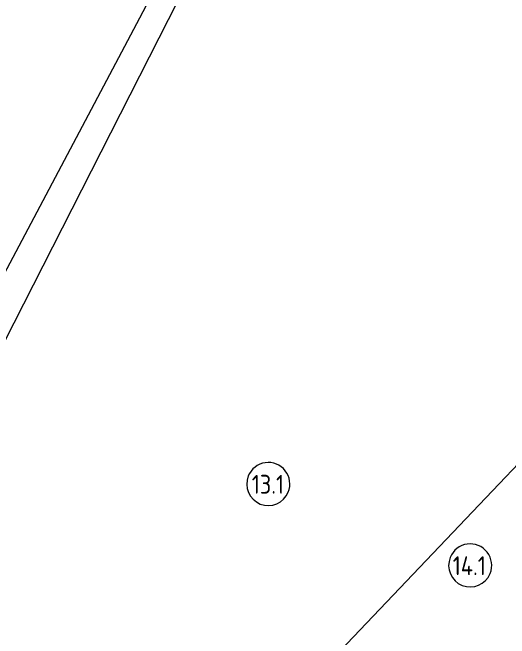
# Model space of a CAD drawing. Header units: millimetres. Extents: x -584918 to 2941280, y 3000189 to 4229862.
# Drawn here: x 216985 to 226208, y 3672027 to 3683638 of the extents above; entities that cross this region are included whole.
import ezdxf

# ---------------------------------------------------------------- set-up
doc = ezdxf.new("R2010")
doc.units = ezdxf.units.MM
doc.layers.add('Оси', color=7, linetype='Continuous', lineweight=0)
doc.layers.add('экспертиза ДУ пояснения', color=6, linetype='Continuous', lineweight=0)
doc.styles.add('GOST Common', font='', dxfattribs={"width": 0.9, "height": 700})
doc.styles.get('GOST Common').set_extended_font_data('GOST Common')

# ---------------------------------------------------------------- blocks, each defined once
blk = doc.blocks.new('Ось сетки - Круг_Ø8 мм-6577-АР Этаж 01')
at = {"layer": 'Оси'}
for start, end in [(360, 180), (180, 360)]:
    blk.add_arc((0, 0), 4, start, end, dxfattribs=at)

msp = doc.modelspace()

# ---------------------------------------------------------------- linework, layer by layer
at = {"layer": 'экспертиза ДУ пояснения'}
for points in [[(211270.319, 3668294.075), (233485.223, 3710244.841)], [(233485.223, 3710244.841), (212170.717, 3668385.589)], [(215439.194, 3663794.928), (258464.913, 3708965.704)]]:
    msp.add_lwpolyline(points, dxfattribs=at)

# ---------------------------------------------------------------- block references
at = {"layer": 'Оси', "xscale": 99.99999999999994, "yscale": 99.99999999999994, "zscale": 99.99999999999994, "rotation": 338.0513009164571}
for p in [(221732.009, 3674891.857), (225479.185, 3673381.801)]:
    msp.add_blockref('Ось сетки - Круг_Ø8 мм-6577-АР Этаж 01', p, dxfattribs=at)

# ---------------------------------------------------------------- texts
at = {"layer": 'Оси', "char_height": 350, "attachment_point": 1, "style": 'GOST Common'}
for s, insert, width in [('13.1', (221425.298, 3675062.246), 757.59469), ('14.1', (225154.475, 3673552.19), 800.88581)]:
    msp.add_mtext(s, dxfattribs=dict(at, insert=insert, width=width))

doc.saveas('drawing.dxf')
